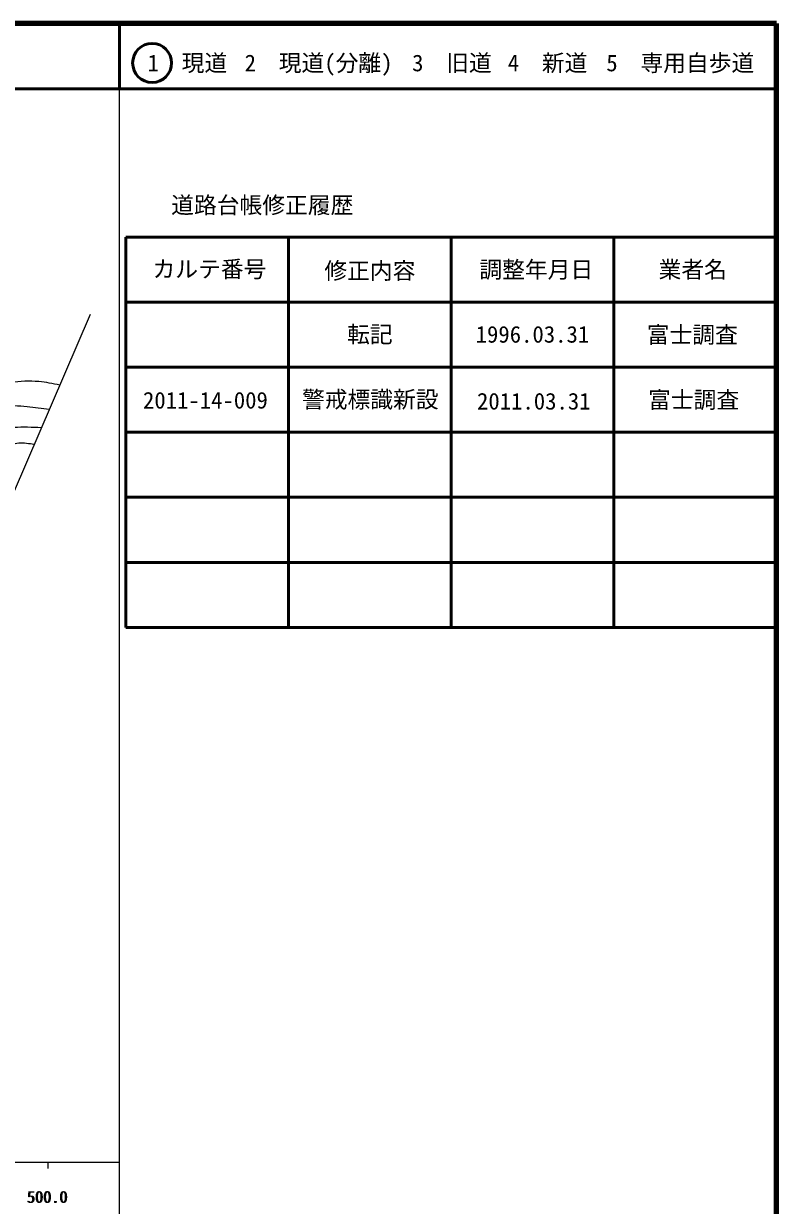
# Model space of a CAD drawing. Units: millimetres on the paper, enlarged 1000 times. Extents: x 40000 to 680000, y 20000 to 380000.
# Drawn here: x 564276 to 680000, y 198357 to 380000 of the extents above; entities that cross this region are included whole.
import ezdxf
from ezdxf.enums import TextEntityAlignment as Align

# ---------------------------------------------------------------- set-up
doc = ezdxf.new("R2010")
doc.units = ezdxf.units.MM
doc.header["$LTSCALE"] = 1000
for name, color, linetype, lineweight in [('M-BGD', 7, 'Continuous', 25), ('M-BMK-SRVR', 3, 'Continuous', 25), ('M-TTL', 2, 'Continuous', 140), ('M-TTL-BAND', 7, 'Continuous', 25), ('M-TTL-FRAM', 2, 'Continuous', 50), ('M-TTL-LINE', 7, 'Continuous', 50)]:
    doc.layers.add(name, color=color, linetype=linetype, lineweight=lineweight)
doc.layers.add('M-TTL-TXT', color=7, linetype='Continuous')
doc.styles.add('ＭＳ ゴシック', font='')
doc.styles.get('ＭＳ ゴシック').set_extended_font_data('MS Gothic')

msp = doc.modelspace()

# ---------------------------------------------------------------- linework, layer by layer
at = {"layer": 'M-BGD'}
for points, knots in [([(569842, 324437), (568764, 324655), (567687, 324872), (566597, 324972), (565167, 325102), (563715, 325031), (562286, 324823), (560900, 324621), (559534, 324292), (558223, 323832), (556913, 323372), (555658, 322783), (554358, 322246), (553108, 321731), (551817, 321264), (550493, 321156), (549106, 321043), (547684, 321322), (546331, 321751), (544875, 322212), (543500, 322846), (542218, 323634), (541240, 324235), (540317, 324925), (539394, 325616)], [0, 0, 0, 0, 1, 1, 1, 2, 2, 2, 3, 3, 3, 4, 4, 4, 5, 5, 5, 6, 6, 6, 7, 7, 7, 8, 8, 8, 8]), ([(567014, 317872), (565601, 317948), (564187, 318025), (562781, 317903), (561674, 317808), (560571, 317590), (559520, 317227), (558333, 316817), (557211, 316222), (556013, 315873), (554886, 315545), (553693, 315433), (552568, 315073), (551180, 314629), (549896, 313807), (548507, 313474), (547740, 313289), (546940, 313254), (546108, 313228), (544627, 313180), (543043, 313158), (541863, 313843), (540857, 314427), (540145, 315524), (539340, 316488), (538257, 317786), (537006, 318842), (536018, 320118), (534984, 321454), (534240, 323032), (533496, 324609)], [0, 0, 0, 0, 1, 1, 1, 2, 2, 2, 3, 3, 3, 4, 4, 4, 5, 5, 5, 6, 6, 6, 7, 7, 7, 8, 8, 8, 9, 9, 9, 10, 10, 10, 10]), ([(568236, 320708), (567100, 320850), (565963, 320992), (564813, 321107), (563522, 321236), (562214, 321331), (560948, 321156), (559747, 320990), (558584, 320582), (557380, 320314), (556627, 320146), (555858, 320033), (555151, 319769), (553982, 319331), (552983, 318479), (551831, 317935), (550711, 317408), (549448, 317172), (548213, 317242), (546863, 317318), (545549, 317760), (544349, 318381), (542578, 319298), (541056, 320604), (539592, 321949), (538702, 322765), (537834, 323596), (536966, 324426)], [0, 0, 0, 0, 1, 1, 1, 2, 2, 2, 3, 3, 3, 4, 4, 4, 5, 5, 5, 6, 6, 6, 7, 7, 7, 8, 8, 8, 9, 9, 9, 9]), ([(565909, 315304), (565110, 315431), (564312, 315557), (563528, 315491), (562767, 315427), (562019, 315181), (561270, 314955), (560265, 314652), (559259, 314383), (558324, 313941), (557595, 313596), (556910, 313146), (556181, 312793), (554880, 312163), (553442, 311843), (552010, 311588), (551112, 311428), (550216, 311293), (549320, 311158)], [0, 0, 0, 0, 1, 1, 1, 2, 2, 2, 3, 3, 3, 4, 4, 4, 5, 5, 5, 6, 6, 6, 6])]:
    msp.add_open_spline(points, degree=3, knots=knots, dxfattribs=at)
at = {"layer": 'M-BMK-SRVR'}
msp.add_line((574514, 335286), (560759, 303346), dxfattribs=at)
at = {"layer": 'M-TTL'}
for p, q in [((680000, 380000), (40000, 380000)), ((680000, 20000), (680000, 380000))]:
    msp.add_line(p, q, dxfattribs=at)
at = {"layer": 'M-TTL-BAND'}
for p, q in [((579000, 20000), (579000, 370000)), ((40000, 205000), (579000, 205000)), ((568000, 205000), (568000, 204000))]:
    msp.add_line(p, q, dxfattribs=at)
at = {"layer": 'M-TTL-FRAM'}
for p, q in [((580000, 347197), (580000, 287197)), ((580000, 347197), (680000, 347197)), ((580000, 287197), (680000, 287197))]:
    msp.add_line(p, q, dxfattribs=at)
at = {"layer": 'M-TTL-LINE'}
for p, q in [((579000, 380000), (579000, 370000)), ((40000, 370000), (680000, 370000)), ((605000, 347197), (605000, 287197)), ((630000, 347197), (630000, 287197)), ((655000, 347197), (655000, 287197)), ((580000, 337197), (680000, 337197)), ((580000, 327197), (680000, 327197)), ((580000, 317197), (680000, 317197)), ((580000, 307197), (680000, 307197)), ((580000, 297197), (680000, 297197))]:
    msp.add_line(p, q, dxfattribs=at)
msp.add_circle((584031, 373958), 3000, dxfattribs=at)

# ---------------------------------------------------------------- texts
at = {"layer": 'M-TTL-BAND', "style": 'ＭＳ ゴシック'}
for p in [(567844, 198195), (568000, 198195)]:
    msp.add_text('500.0', height=1833, dxfattribs=at).set_placement(p, align=Align.BOTTOM_CENTER)
at = {"layer": 'M-TTL-TXT', "style": 'ＭＳ ゴシック'}
for s, p in [('1\u3000現道', (589448, 373958)), ('2\u3000現道(分離)', (609619, 373958)), ('3\u3000旧道', (630121, 373958)), ('4\u3000新道', (644824, 373958)), ('5\u3000専用自歩道', (665228, 373958)), ('道路台帳修正履歴', (600968, 352113)), ('カルテ番号', (592839, 342277)), ('修正内容', (617509, 342023)), ('調整年月日', (643089, 342197)), ('業者名', (667134, 342197)), ('転記', (617500, 332245)), ('1996.03.31', (642500, 332245)), ('富士調査', (667077, 332189)), ('2011-14-009', (592226, 322113)), ('警戒標識新設', (617569, 322238)), ('富士調査', (667282, 322181)), ('2011.03.31', (642706, 321964))]:
    msp.add_text(s, height=2566, dxfattribs=at).set_placement(p, align=Align.MIDDLE_CENTER)

doc.saveas('drawing.dxf')
